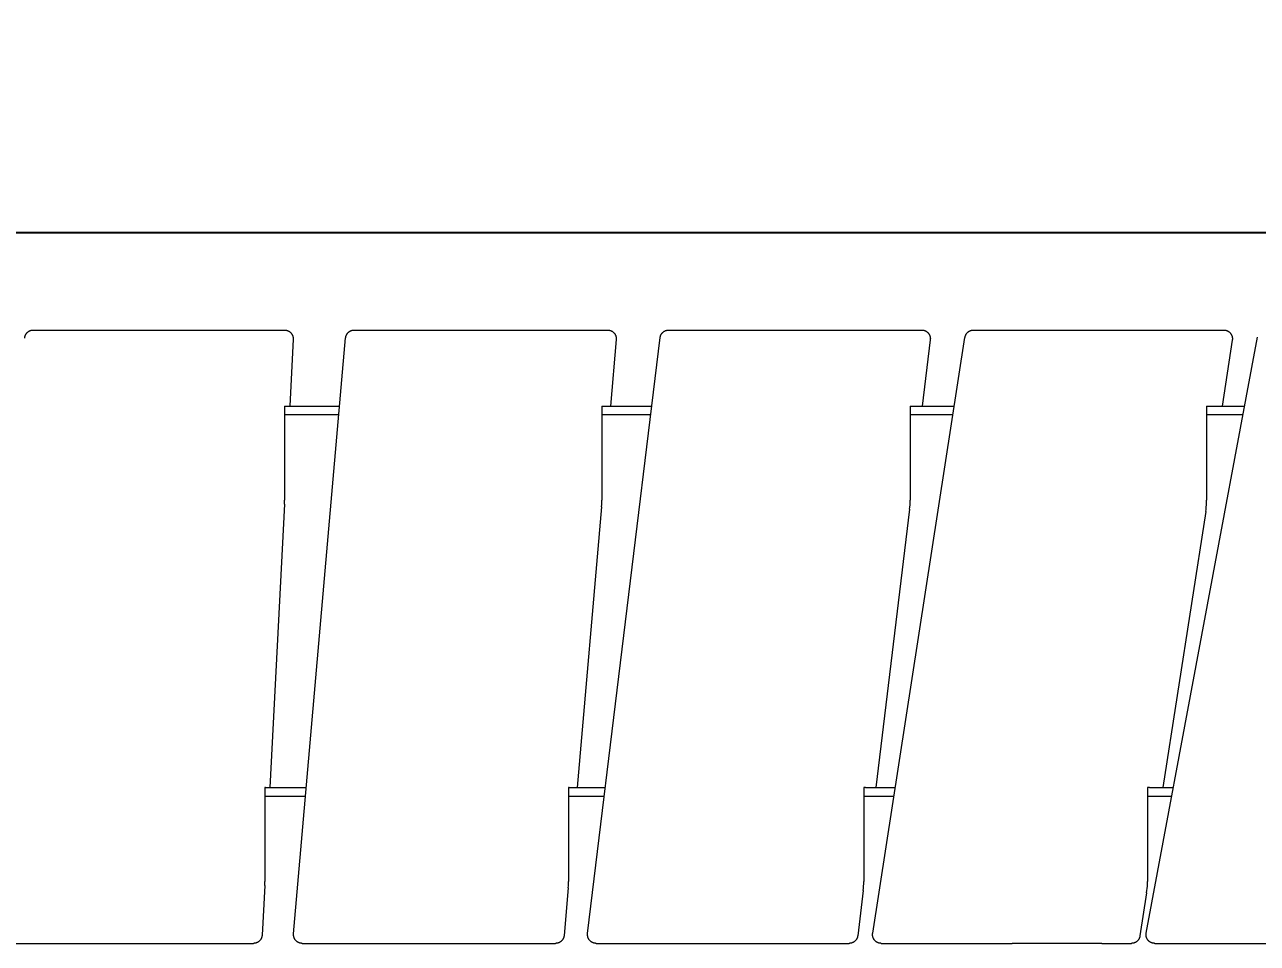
# Model space of a CAD drawing. Header units: inches. Extents: x -11 to 189, y -7 to 133.
# Drawn here: x 46.54 to 68.84, y 116.43 to 133.05 of the extents above; entities that cross this region are included whole.
import ezdxf

# ---------------------------------------------------------------- set-up
doc = ezdxf.new("R2010")
doc.units = ezdxf.units.IN
doc.layers.add('ZANO_R', color=7, linetype='Continuous', lineweight=0)
doc.layers.add('ZANO_W', color=1, linetype='Continuous', lineweight=0)
doc.styles.get("Standard").update_dxf_attribs({"font": 'arial.ttf'})
doc.dimstyles.new('amerykanie', dxfattribs={"dimtxt": 50, "dimasz": 50, "dimexe": 0.5, "dimexo": 0.5, "dimgap": 1, "dimtad": 1, "dimdec": 0, "dimzin": 0, "dimlunit": 5, "dimtxsty": 'Standard', "dimcen": 0.09, "dimclrd": 1, "dimclre": 1, "dimclrt": 1, "dimazin": 0, "dimtfac": 1, "dimtdec": 0, "dimtmove": 0, "dimatfit": 3, "dimfxl": 1, "dimtzin": 0, "dimarcsym": 1})

# ---------------------------------------------------------------- blocks, each defined once
blk = doc.blocks.new('*D387')
at = {"layer": 'ZANO_W', "color": 1, "lineweight": -2}
for p, q in [((-3.114, 127.898), (-3.114, 129.787)), ((83.802, 127.903), (83.802, 129.787)), ((-2.114, 129.287), (82.802, 129.287))]:
    blk.add_line(p, q, dxfattribs=at)
at = {"layer": 'ZANO_W', "color": 1}
for points in [[(-2.114, 129.454), (-2.114, 129.121), (-3.114, 129.287)], [(82.802, 129.121), (82.802, 129.454), (83.802, 129.287)]]:
    blk.add_solid(points, dxfattribs=at)
at = {"layer": 'ZANO_W', "color": 1, "insert": (40.344, 130.628), "char_height": 1.625, "attachment_point": 5}
blk.add_mtext('86 15/16', dxfattribs=at)

msp = doc.modelspace()

# ---------------------------------------------------------------- linework, layer by layer
at = {"layer": 'ZANO_R'}
for p, q in [((46.53886, 127.37578), (46.53923, 127.3812)), ((46.53923, 127.3812), (46.5398, 127.3866)), ((46.5398, 127.3866), (46.54055, 127.39199)), ((46.54055, 127.39199), (46.54148, 127.39734)), ((46.54148, 127.39734), (46.5426, 127.40266)), ((46.5426, 127.40266), (46.5439, 127.40794)), ((46.5439, 127.40794), (46.54539, 127.41317)), ((46.54539, 127.41317), (46.54705, 127.41834)), ((46.54705, 127.41834), (46.54889, 127.42346)), ((46.54889, 127.42346), (46.55091, 127.4285)), ((46.55091, 127.4285), (46.5531, 127.43348)), ((46.5531, 127.43348), (46.55545, 127.43838)), ((46.55545, 127.43838), (46.55798, 127.44319)), ((46.55798, 127.44319), (46.56067, 127.44791)), ((46.56067, 127.44791), (46.56353, 127.45254)), ((46.56353, 127.45254), (46.56654, 127.45706)), ((46.56654, 127.45706), (46.5697, 127.46148)), ((46.5697, 127.46148), (46.57302, 127.46579)), ((46.57302, 127.46579), (46.57648, 127.46998)), ((46.57648, 127.46998), (46.58009, 127.47405)), ((46.58009, 127.47405), (46.58383, 127.47799)), ((46.58383, 127.47799), (46.58771, 127.4818)), ((46.58771, 127.4818), (46.59171, 127.48547)), ((46.59171, 127.48547), (46.59584, 127.489)), ((46.59584, 127.489), (46.60009, 127.49239)), ((46.60009, 127.49239), (46.60446, 127.49563)), ((46.60446, 127.49563), (46.60893, 127.49872)), ((46.60893, 127.49872), (46.61351, 127.50165)), ((46.61351, 127.50165), (46.61818, 127.50442)), ((46.61818, 127.50442), (46.62295, 127.50703)), ((46.62295, 127.50703), (46.62781, 127.50947)), ((46.62781, 127.50947), (46.63275, 127.51174)), ((46.63275, 127.51174), (46.63776, 127.51384)), ((46.63776, 127.51384), (46.64284, 127.51577)), ((46.64284, 127.51577), (46.64799, 127.51752)), ((46.64799, 127.51752), (46.65319, 127.51909)), ((46.65319, 127.51909), (46.65844, 127.52049)), ((46.65844, 127.52049), (46.66374, 127.52169)), ((46.66374, 127.52169), (46.66908, 127.52272)), ((46.66908, 127.52272), (46.67445, 127.52356)), ((46.67445, 127.52356), (46.67985, 127.52422)), ((46.67985, 127.52422), (46.68526, 127.52468)), ((46.68526, 127.52468), (46.69069, 127.52497)), ((46.69069, 127.52497), (46.69612, 127.52506)), ((46.69612, 127.52506), (51.06013, 127.52506)), ((51.06013, 127.52506), (51.24012, 127.52506)), ((51.24012, 127.52506), (51.24555, 127.52497)), ((51.24555, 127.52497), (51.25098, 127.52468)), ((51.25098, 127.52468), (51.2564, 127.52422)), ((51.2564, 127.52422), (51.2618, 127.52356)), ((51.2618, 127.52356), (51.26717, 127.52272)), ((51.26717, 127.52272), (51.27251, 127.52169)), ((51.27251, 127.52169), (51.27781, 127.52048)), ((51.27781, 127.52048), (51.28307, 127.51909)), ((51.28307, 127.51909), (51.28827, 127.51752)), ((51.28827, 127.51752), (51.29342, 127.51576)), ((51.29342, 127.51576), (51.2985, 127.51384)), ((51.2985, 127.51384), (51.30352, 127.51173)), ((51.30352, 127.51173), (51.30846, 127.50946)), ((51.30846, 127.50946), (51.31331, 127.50702)), ((51.31331, 127.50702), (51.31808, 127.50441)), ((51.31808, 127.50441), (51.32276, 127.50163)), ((51.32276, 127.50163), (51.32734, 127.4987)), ((51.32734, 127.4987), (51.33181, 127.49561)), ((51.33181, 127.49561), (51.33618, 127.49237)), ((51.33618, 127.49237), (51.34043, 127.48898)), ((51.34043, 127.48898), (51.34456, 127.48544)), ((51.34456, 127.48544), (51.34857, 127.48177)), ((51.34857, 127.48177), (51.35244, 127.47795)), ((51.35244, 127.47795), (51.35619, 127.47401)), ((51.35619, 127.47401), (51.35979, 127.46994)), ((51.35979, 127.46994), (51.36325, 127.46575)), ((51.36325, 127.46575), (51.36657, 127.46144)), ((51.36657, 127.46144), (51.36974, 127.45702)), ((51.36974, 127.45702), (51.37275, 127.45249)), ((51.37275, 127.45249), (51.3756, 127.44786)), ((51.3756, 127.44786), (51.37829, 127.44313)), ((51.37829, 127.44313), (51.38081, 127.43832)), ((51.38081, 127.43832), (51.38317, 127.43342)), ((51.38317, 127.43342), (51.38536, 127.42844)), ((51.38536, 127.42844), (51.38737, 127.42339)), ((51.38737, 127.42339), (51.38921, 127.41827)), ((51.38921, 127.41827), (51.39087, 127.4131)), ((51.39087, 127.4131), (51.39236, 127.40787)), ((51.39236, 127.40787), (51.39366, 127.40259)), ((51.39366, 127.40259), (51.39477, 127.39726)), ((51.39477, 127.39726), (51.39571, 127.39191)), ((51.39571, 127.39191), (51.39645, 127.38652)), ((51.39645, 127.38652), (51.39701, 127.38111)), ((51.39701, 127.38111), (51.39739, 127.37569)), ((51.39757, 127.36482), (51.39738, 127.35938)), ((51.39739, 127.37569), (51.39757, 127.37025)), ((51.39757, 127.37025), (51.39757, 127.36482)), ((51.40522, 116.59751), (52.34698, 127.38128)), ((52.34698, 127.38128), (52.34755, 127.38668)), ((52.34755, 127.38668), (52.3483, 127.39207)), ((52.3483, 127.39207), (52.34923, 127.39742)), ((52.34923, 127.39742), (52.35036, 127.40273)), ((52.35036, 127.40273), (52.35166, 127.40801)), ((52.35166, 127.40801), (52.35315, 127.41324)), ((52.35315, 127.41324), (52.35481, 127.41841)), ((52.35481, 127.41841), (52.35665, 127.42352)), ((52.35665, 127.42352), (52.35867, 127.42856)), ((52.35867, 127.42856), (52.36086, 127.43354)), ((52.36086, 127.43354), (52.36322, 127.43843)), ((52.36322, 127.43843), (52.36575, 127.44324)), ((52.36575, 127.44324), (52.36844, 127.44796)), ((52.36844, 127.44796), (52.37129, 127.45258)), ((52.37129, 127.45258), (52.37431, 127.45711)), ((52.37431, 127.45711), (52.37747, 127.46152)), ((52.37747, 127.46152), (52.38079, 127.46583)), ((52.38079, 127.46583), (52.38425, 127.47001)), ((52.38425, 127.47001), (52.38785, 127.47408)), ((52.38785, 127.47408), (52.3916, 127.47802)), ((52.3916, 127.47802), (52.39547, 127.48183)), ((52.39547, 127.48183), (52.39948, 127.4855)), ((52.39948, 127.4855), (52.40361, 127.48903)), ((52.40361, 127.48903), (52.40786, 127.49241)), ((52.40786, 127.49241), (52.41222, 127.49565)), ((52.41222, 127.49565), (52.4167, 127.49874)), ((52.4167, 127.49874), (52.42127, 127.50166)), ((52.42127, 127.50166), (52.42595, 127.50443)), ((52.42595, 127.50443), (52.43071, 127.50704)), ((52.43071, 127.50704), (52.43557, 127.50948)), ((52.43557, 127.50948), (52.4405, 127.51175)), ((52.4405, 127.51175), (52.44552, 127.51385)), ((52.44552, 127.51385), (52.4506, 127.51578)), ((52.4506, 127.51578), (52.45574, 127.51753)), ((52.45574, 127.51753), (52.46094, 127.5191)), ((52.46094, 127.5191), (52.4662, 127.52049)), ((52.4662, 127.52049), (52.47149, 127.5217)), ((52.47149, 127.5217), (52.47683, 127.52272)), ((52.47683, 127.52272), (52.4822, 127.52356)), ((52.4822, 127.52356), (52.48759, 127.52422)), ((52.48759, 127.52422), (52.493, 127.52469)), ((52.493, 127.52469), (52.49843, 127.52497)), ((52.49843, 127.52497), (52.50386, 127.52506)), ((52.50386, 127.52506), (56.7845, 127.52506)), ((56.7248, 116.60283), (58.03712, 127.3866)), ((56.7845, 127.52506), (57.08608, 127.52506)), ((57.08608, 127.52506), (57.09152, 127.52497)), ((57.09152, 127.52497), (57.09695, 127.52468)), ((57.09695, 127.52468), (57.10237, 127.52422)), ((57.10237, 127.52422), (57.10777, 127.52356)), ((57.10777, 127.52356), (57.11314, 127.52272)), ((57.11314, 127.52272), (57.11849, 127.52169)), ((57.11849, 127.52169), (57.12379, 127.52048)), ((57.12379, 127.52048), (57.12905, 127.51909)), ((57.12905, 127.51909), (57.13425, 127.51751)), ((57.13425, 127.51751), (57.1394, 127.51576)), ((57.1394, 127.51576), (57.14449, 127.51383)), ((57.14449, 127.51383), (57.1495, 127.51173)), ((57.1495, 127.51173), (57.15444, 127.50945)), ((57.15444, 127.50945), (57.1593, 127.507)), ((57.1593, 127.507), (57.16407, 127.50439)), ((57.16407, 127.50439), (57.16875, 127.50162)), ((57.16875, 127.50162), (57.17333, 127.49868)), ((57.17333, 127.49868), (57.1778, 127.49559)), ((57.1778, 127.49559), (57.18217, 127.49235)), ((57.18217, 127.49235), (57.18642, 127.48896)), ((57.18642, 127.48896), (57.19055, 127.48542)), ((57.19055, 127.48542), (57.19456, 127.48174)), ((57.19456, 127.48174), (57.19844, 127.47793)), ((57.19844, 127.47793), (57.20218, 127.47398)), ((57.20218, 127.47398), (57.20579, 127.46991)), ((57.20579, 127.46991), (57.20925, 127.46571)), ((57.20925, 127.46571), (57.21256, 127.4614)), ((57.21256, 127.4614), (57.21573, 127.45698)), ((57.21573, 127.45698), (57.21874, 127.45245)), ((57.21874, 127.45245), (57.22159, 127.44782)), ((57.22159, 127.44782), (57.22428, 127.44309)), ((57.22428, 127.44309), (57.2268, 127.43827)), ((57.2268, 127.43827), (57.22916, 127.43337)), ((57.22916, 127.43337), (57.23135, 127.42839)), ((57.23135, 127.42839), (57.23336, 127.42334)), ((57.23336, 127.42334), (57.2352, 127.41822)), ((57.2352, 127.41822), (57.23686, 127.41304)), ((57.23686, 127.41304), (57.23834, 127.4078)), ((57.23834, 127.4078), (57.23964, 127.40252)), ((57.23964, 127.40252), (57.24075, 127.3972)), ((57.24075, 127.3972), (57.24168, 127.39184)), ((57.24168, 127.39184), (57.24243, 127.38645)), ((57.24243, 127.38645), (57.24299, 127.38104)), ((57.24299, 127.38104), (57.24336, 127.37562)), ((57.24354, 127.36474), (57.24335, 127.3593)), ((57.24336, 127.37562), (57.24354, 127.37018)), ((57.24354, 127.37018), (57.24354, 127.36474)), ((58.03712, 127.3866), (58.03787, 127.39199)), ((58.03787, 127.39199), (58.0388, 127.39734)), ((58.0388, 127.39734), (58.03992, 127.40266)), ((58.03992, 127.40266), (58.04122, 127.40794)), ((58.04122, 127.40794), (58.04271, 127.41317)), ((58.04271, 127.41317), (58.04437, 127.41834)), ((58.04437, 127.41834), (58.04621, 127.42346)), ((58.04621, 127.42346), (58.04822, 127.4285)), ((58.04822, 127.4285), (58.05041, 127.43348)), ((58.05041, 127.43348), (58.05277, 127.43838)), ((58.05277, 127.43838), (58.0553, 127.44319)), ((58.0553, 127.44319), (58.05799, 127.44791)), ((58.05799, 127.44791), (58.06084, 127.45254)), ((58.06084, 127.45254), (58.06386, 127.45706)), ((58.06386, 127.45706), (58.06702, 127.46148)), ((58.06702, 127.46148), (58.07034, 127.46579)), ((58.07034, 127.46579), (58.0738, 127.46998)), ((58.0738, 127.46998), (58.0774, 127.47405)), ((58.0774, 127.47405), (58.08115, 127.47799)), ((58.08115, 127.47799), (58.08502, 127.4818)), ((58.08502, 127.4818), (58.08903, 127.48547)), ((58.08903, 127.48547), (58.09316, 127.489)), ((58.09316, 127.489), (58.09741, 127.49239)), ((58.09741, 127.49239), (58.10177, 127.49563)), ((58.10177, 127.49563), (58.10625, 127.49872)), ((58.10625, 127.49872), (58.11083, 127.50165)), ((58.11083, 127.50165), (58.1155, 127.50442)), ((58.1155, 127.50442), (58.12027, 127.50703)), ((58.12027, 127.50703), (58.12513, 127.50947)), ((58.12513, 127.50947), (58.13006, 127.51174)), ((58.13006, 127.51174), (58.13508, 127.51384)), ((58.13508, 127.51384), (58.14016, 127.51577)), ((58.14016, 127.51577), (58.1453, 127.51752)), ((58.1453, 127.51752), (58.15051, 127.51909)), ((58.15051, 127.51909), (58.15576, 127.52049)), ((58.15576, 127.52049), (58.16106, 127.52169)), ((58.16106, 127.52169), (58.1664, 127.52272)), ((58.1664, 127.52272), (58.17177, 127.52356)), ((58.17177, 127.52356), (58.17717, 127.52422)), ((58.17717, 127.52422), (58.18258, 127.52468)), ((58.18258, 127.52468), (58.18801, 127.52497)), ((58.18801, 127.52497), (58.19344, 127.52506)), ((58.19344, 127.52506), (62.34912, 127.52506)), ((61.88384, 116.60791), (63.55396, 127.39168)), ((62.34912, 127.52506), (62.76937, 127.52506)), ((62.76937, 127.52506), (62.7748, 127.52497)), ((62.7748, 127.52497), (62.78023, 127.52468)), ((62.78023, 127.52468), (62.78565, 127.52422)), ((62.78565, 127.52422), (62.79105, 127.52356)), ((62.79105, 127.52356), (62.79642, 127.52272)), ((62.79642, 127.52272), (62.80176, 127.52169)), ((62.80176, 127.52169), (62.80706, 127.52048)), ((62.80706, 127.52048), (62.81232, 127.51909)), ((62.81232, 127.51909), (62.81752, 127.51752)), ((62.81752, 127.51752), (62.82267, 127.51577)), ((62.82267, 127.51577), (62.82775, 127.51384)), ((62.82775, 127.51384), (62.83277, 127.51173)), ((62.83277, 127.51173), (62.83771, 127.50946)), ((62.83771, 127.50946), (62.84256, 127.50702)), ((62.84256, 127.50702), (62.84733, 127.50441)), ((62.84733, 127.50441), (62.85201, 127.50163)), ((62.85201, 127.50163), (62.85659, 127.4987)), ((62.85659, 127.4987), (62.86106, 127.49561)), ((62.86106, 127.49561), (62.86543, 127.49237)), ((62.86543, 127.49237), (62.86968, 127.48898)), ((62.86968, 127.48898), (62.87381, 127.48544)), ((62.87381, 127.48544), (62.87782, 127.48177)), ((62.87782, 127.48177), (62.88169, 127.47796)), ((62.88169, 127.47796), (62.88544, 127.47401)), ((62.88544, 127.47401), (62.88904, 127.46994)), ((62.88904, 127.46994), (62.89251, 127.46575)), ((62.89251, 127.46575), (62.89582, 127.46144)), ((62.89582, 127.46144), (62.89899, 127.45702)), ((62.89899, 127.45702), (62.902, 127.45249)), ((62.902, 127.45249), (62.90485, 127.44786)), ((62.90485, 127.44786), (62.90754, 127.44314)), ((62.90754, 127.44314), (62.91007, 127.43832)), ((62.91007, 127.43832), (62.91242, 127.43342)), ((62.91242, 127.43342), (62.91461, 127.42845)), ((62.91461, 127.42845), (62.91663, 127.42339)), ((62.91663, 127.42339), (62.91846, 127.41828)), ((62.91846, 127.41828), (62.92013, 127.4131)), ((62.92013, 127.4131), (62.92161, 127.40787)), ((62.92161, 127.40787), (62.92291, 127.40259)), ((62.92291, 127.40259), (62.92402, 127.39727)), ((62.92402, 127.39727), (62.92496, 127.39191)), ((62.92496, 127.39191), (62.9257, 127.38653)), ((62.9257, 127.38653), (62.92627, 127.38112)), ((62.92627, 127.38112), (62.92664, 127.37569)), ((62.92664, 127.37569), (62.92683, 127.37026)), ((62.92682, 127.36482), (62.92664, 127.35939)), ((62.92683, 127.37026), (62.92682, 127.36482)), ((63.55396, 127.39168), (63.55488, 127.39705)), ((63.55488, 127.39705), (63.556, 127.40237)), ((63.556, 127.40237), (63.55729, 127.40766)), ((63.55729, 127.40766), (63.55877, 127.4129)), ((63.55877, 127.4129), (63.56042, 127.41808)), ((63.56042, 127.41808), (63.56226, 127.42321)), ((63.56226, 127.42321), (63.56427, 127.42827)), ((63.56427, 127.42827), (63.56645, 127.43325)), ((63.56645, 127.43325), (63.56881, 127.43816)), ((63.56881, 127.43816), (63.57133, 127.44298)), ((63.57133, 127.44298), (63.57402, 127.44772)), ((63.57402, 127.44772), (63.57687, 127.45235)), ((63.57687, 127.45235), (63.57988, 127.45689)), ((63.57988, 127.45689), (63.58304, 127.46132)), ((63.58304, 127.46132), (63.58635, 127.46563)), ((63.58635, 127.46563), (63.58982, 127.46983)), ((63.58982, 127.46983), (63.59342, 127.47391)), ((63.59342, 127.47391), (63.59717, 127.47786)), ((63.59717, 127.47786), (63.60104, 127.48168)), ((63.60104, 127.48168), (63.60505, 127.48536)), ((63.60505, 127.48536), (63.60918, 127.48891)), ((63.60918, 127.48891), (63.61344, 127.4923)), ((63.61344, 127.4923), (63.61781, 127.49555)), ((63.61781, 127.49555), (63.62228, 127.49865)), ((63.62228, 127.49865), (63.62686, 127.50159)), ((63.62686, 127.50159), (63.63154, 127.50436)), ((63.63154, 127.50436), (63.63632, 127.50698)), ((63.63632, 127.50698), (63.64118, 127.50943)), ((63.64118, 127.50943), (63.64612, 127.51171)), ((63.64612, 127.51171), (63.65114, 127.51381)), ((63.65114, 127.51381), (63.65623, 127.51575)), ((63.65623, 127.51575), (63.66138, 127.5175)), ((63.66138, 127.5175), (63.66659, 127.51908)), ((63.66659, 127.51908), (63.67185, 127.52047)), ((63.67185, 127.52047), (63.67716, 127.52169)), ((63.67716, 127.52169), (63.6825, 127.52271)), ((63.6825, 127.52271), (63.68788, 127.52356)), ((63.68788, 127.52356), (63.69328, 127.52421)), ((63.69328, 127.52421), (63.69871, 127.52468)), ((63.69871, 127.52468), (63.70414, 127.52497)), ((63.70414, 127.52497), (63.70958, 127.52506)), ((63.70958, 127.52506), (67.69993, 127.52506)), ((66.83218, 116.61269), (68.84388, 127.39646)), ((67.69993, 127.52506), (68.23475, 127.52506)), ((68.23475, 127.52506), (68.24018, 127.52497)), ((68.24018, 127.52497), (68.24561, 127.52469)), ((68.24561, 127.52469), (68.25102, 127.52422)), ((68.25102, 127.52422), (68.25641, 127.52356)), ((68.25641, 127.52356), (68.26178, 127.52272)), ((68.26178, 127.52272), (68.26711, 127.5217)), ((68.26711, 127.5217), (68.27241, 127.52049)), ((68.27241, 127.52049), (68.27766, 127.5191)), ((68.27766, 127.5191), (68.28285, 127.51753)), ((68.28285, 127.51753), (68.288, 127.51579)), ((68.288, 127.51579), (68.29308, 127.51386)), ((68.29308, 127.51386), (68.29809, 127.51176)), ((68.29809, 127.51176), (68.30302, 127.50949)), ((68.30302, 127.50949), (68.30787, 127.50706)), ((68.30787, 127.50706), (68.31264, 127.50445)), ((68.31264, 127.50445), (68.31731, 127.50169)), ((68.31731, 127.50169), (68.32189, 127.49876)), ((68.32189, 127.49876), (68.32636, 127.49568)), ((68.32636, 127.49568), (68.33072, 127.49244)), ((68.33072, 127.49244), (68.33497, 127.48906)), ((68.33497, 127.48906), (68.3391, 127.48553)), ((68.3391, 127.48553), (68.3431, 127.48186)), ((68.3431, 127.48186), (68.34698, 127.47806)), ((68.34698, 127.47806), (68.35072, 127.47412)), ((68.35072, 127.47412), (68.35433, 127.47006)), ((68.35433, 127.47006), (68.35779, 127.46588)), ((68.35779, 127.46588), (68.36111, 127.46157)), ((68.36111, 127.46157), (68.36427, 127.45716)), ((68.36427, 127.45716), (68.36728, 127.45264)), ((68.36728, 127.45264), (68.37014, 127.44802)), ((68.37014, 127.44802), (68.37283, 127.44331)), ((68.37283, 127.44331), (68.37536, 127.4385)), ((68.37536, 127.4385), (68.37772, 127.43361)), ((68.37772, 127.43361), (68.37991, 127.42864)), ((68.37991, 127.42864), (68.38193, 127.4236)), ((68.38193, 127.4236), (68.38378, 127.41849)), ((68.38378, 127.41849), (68.38544, 127.41332)), ((68.38544, 127.41332), (68.38693, 127.4081)), ((68.38693, 127.4081), (68.38824, 127.40283)), ((68.38824, 127.40283), (68.38936, 127.39751)), ((68.38936, 127.39751), (68.3903, 127.39216)), ((68.3903, 127.39216), (68.39106, 127.38679)), ((68.39106, 127.38679), (68.39163, 127.38138)), ((68.39163, 127.38138), (68.39201, 127.37597)), ((68.39201, 127.37597), (68.39221, 127.37054)), ((68.39221, 127.36511), (68.39204, 127.35968)), ((68.39221, 127.37054), (68.39221, 127.36511)), ((51.39738, 127.35938), (51.3342, 126.14711)), ((57.24297, 127.35388), (57.13758, 126.14711)), ((57.24335, 127.3593), (57.24297, 127.35388)), ((62.9257, 127.34856), (62.77949, 126.14711)), ((62.92626, 127.35396), (62.9257, 127.34856)), ((62.92664, 127.35939), (62.92626, 127.35396)), ((68.39038, 127.34348), (68.20509, 126.14711)), ((68.39112, 127.34886), (68.39038, 127.34348)), ((68.39167, 127.35426), (68.39112, 127.34886)), ((68.39204, 127.35968), (68.39167, 127.35426)), ((51.2436, 126.14711), (52.2392, 126.14711)), ((51.2436, 126.14711), (51.2436, 124.44418)), ((56.98366, 126.14711), (56.98366, 124.44418)), ((56.98366, 126.14711), (57.88628, 126.14711)), ((62.56203, 126.14711), (62.56203, 124.44418)), ((62.56203, 126.14711), (63.36121, 126.14711)), ((67.92451, 126.14711), (67.92451, 124.44418)), ((67.92451, 126.14711), (68.61081, 126.14711)), ((52.22544, 125.98963), (51.2436, 125.98963)), ((57.86711, 125.98963), (56.98366, 125.98963)), ((63.33682, 125.98963), (62.56203, 125.98963)), ((68.58144, 125.98963), (67.92451, 125.98963)), ((51.24179, 124.37411), (50.97463, 119.24825)), ((51.24179, 124.37411), (51.24315, 124.40913)), ((51.24315, 124.40913), (51.2436, 124.44418)), ((56.97863, 124.32706), (56.53509, 119.24825)), ((56.97863, 124.32706), (56.98143, 124.36605)), ((56.98143, 124.36605), (56.98311, 124.4051)), ((56.98311, 124.4051), (56.98366, 124.44418)), ((62.55246, 124.28155), (61.93994, 119.24825)), ((62.55246, 124.28155), (62.55668, 124.32208)), ((62.55668, 124.32208), (62.55968, 124.36272)), ((62.55968, 124.36272), (62.56147, 124.40343)), ((62.56147, 124.40343), (62.56203, 124.44418)), ((67.90944, 124.23814), (67.91495, 124.27913)), ((67.91495, 124.27913), (67.91921, 124.32026)), ((67.91921, 124.32026), (67.92223, 124.36151)), ((67.92223, 124.36151), (67.92399, 124.40283)), ((67.92399, 124.40283), (67.92451, 124.44418)), ((67.90944, 124.23814), (67.13664, 119.24825)), ((50.88403, 119.24825), (50.88403, 117.54533)), ((50.89455, 119.24825), (50.88403, 119.24825)), ((50.89455, 119.24825), (51.63671, 119.24825)), ((56.38117, 119.24825), (56.38117, 117.54533)), ((56.39312, 119.24825), (56.38117, 119.24825)), ((56.39312, 119.24825), (57.04673, 119.24825)), ((61.72248, 119.24825), (61.72248, 117.54533)), ((61.75379, 119.24825), (61.72248, 119.24825)), ((61.75379, 119.24825), (62.29276, 119.24825)), ((66.85606, 119.24825), (66.85606, 117.54533)), ((66.89358, 119.24825), (66.85606, 119.24825)), ((66.89358, 119.24825), (67.32384, 119.24825)), ((50.88403, 119.09077), (51.62296, 119.09077)), ((56.38117, 119.09077), (57.02757, 119.09077)), ((61.72248, 119.09077), (62.26837, 119.09077)), ((66.85606, 119.09077), (67.29446, 119.09077)), ((50.88222, 117.47525), (50.83533, 116.57561)), ((50.88222, 117.47525), (50.88358, 117.51028)), ((50.88358, 117.51028), (50.88403, 117.54533)), ((56.37614, 117.4282), (56.30121, 116.57011)), ((56.37614, 117.4282), (56.37895, 117.46719)), ((56.37895, 117.46719), (56.38063, 117.50624)), ((56.38063, 117.50624), (56.38117, 117.54533)), ((61.71292, 117.3827), (61.61338, 116.56479)), ((61.71292, 117.3827), (61.71714, 117.42323)), ((61.71714, 117.42323), (61.72014, 117.46387)), ((61.72014, 117.46387), (61.72192, 117.50458)), ((61.72192, 117.50458), (61.72248, 117.54533)), ((66.841, 117.33929), (66.72026, 116.55971)), ((66.841, 117.33929), (66.8465, 117.38027)), ((66.8465, 117.38027), (66.85076, 117.42141)), ((66.85076, 117.42141), (66.85378, 117.46266)), ((66.85378, 117.46266), (66.85554, 117.50397)), ((66.85554, 117.50397), (66.85606, 117.54533)), ((50.721, 116.4323), (50.71574, 116.4309)), ((50.7262, 116.43387), (50.721, 116.4323)), ((50.73135, 116.43562), (50.7262, 116.43387)), ((50.73643, 116.43754), (50.73135, 116.43562)), ((50.74144, 116.43965), (50.73643, 116.43754)), ((50.74638, 116.44192), (50.74144, 116.43965)), ((50.75123, 116.44436), (50.74638, 116.44192)), ((50.756, 116.44697), (50.75123, 116.44436)), ((50.76068, 116.44974), (50.756, 116.44697)), ((50.76526, 116.45267), (50.76068, 116.44974)), ((50.76973, 116.45576), (50.76526, 116.45267)), ((50.77409, 116.459), (50.76973, 116.45576)), ((50.77834, 116.46239), (50.77409, 116.459)), ((50.78247, 116.46592), (50.77834, 116.46239)), ((50.78648, 116.46959), (50.78247, 116.46592)), ((50.79036, 116.4734), (50.78648, 116.46959)), ((50.7941, 116.47734), (50.79036, 116.4734)), ((50.79771, 116.48141), (50.7941, 116.47734)), ((50.80117, 116.4856), (50.79771, 116.48141)), ((50.80448, 116.48991), (50.80117, 116.4856)), ((50.80765, 116.49433), (50.80448, 116.48991)), ((50.81066, 116.49885), (50.80765, 116.49433)), ((50.81351, 116.50348), (50.81066, 116.49885)), ((50.8162, 116.5082), (50.81351, 116.50348)), ((50.81873, 116.51301), (50.8162, 116.5082)), ((50.82109, 116.51791), (50.81873, 116.51301)), ((50.82328, 116.52288), (50.82109, 116.51791)), ((50.8253, 116.52793), (50.82328, 116.52288)), ((50.82714, 116.53305), (50.8253, 116.52793)), ((50.8288, 116.53822), (50.82714, 116.53305)), ((50.83028, 116.54345), (50.8288, 116.53822)), ((50.83159, 116.54873), (50.83028, 116.54345)), ((50.8327, 116.55405), (50.83159, 116.54873)), ((50.83364, 116.5594), (50.8327, 116.55405)), ((50.83439, 116.56478), (50.83364, 116.5594)), ((50.83495, 116.57019), (50.83439, 116.56478)), ((50.83533, 116.57561), (50.83495, 116.57019)), ((51.40464, 116.58121), (51.40465, 116.58665)), ((51.40483, 116.57577), (51.40464, 116.58121)), ((51.40465, 116.58665), (51.40484, 116.59208)), ((51.4052, 116.57035), (51.40483, 116.57577)), ((51.40484, 116.59208), (51.40522, 116.59751)), ((51.40576, 116.56494), (51.4052, 116.57035)), ((51.4065, 116.55955), (51.40576, 116.56494)), ((51.40743, 116.55419), (51.4065, 116.55955)), ((51.40855, 116.54887), (51.40743, 116.55419)), ((51.40985, 116.54359), (51.40855, 116.54887)), ((51.41133, 116.53835), (51.40985, 116.54359)), ((51.41299, 116.53317), (51.41133, 116.53835)), ((51.41482, 116.52805), (51.41299, 116.53317)), ((51.41684, 116.523), (51.41482, 116.52805)), ((51.41902, 116.51802), (51.41684, 116.523)), ((51.42138, 116.51312), (51.41902, 116.51802)), ((51.42391, 116.5083), (51.42138, 116.51312)), ((51.4266, 116.50357), (51.42391, 116.5083)), ((51.42945, 116.49894), (51.4266, 116.50357)), ((51.43246, 116.49441), (51.42945, 116.49894)), ((51.43562, 116.48999), (51.43246, 116.49441)), ((51.43894, 116.48568), (51.43562, 116.48999)), ((51.4424, 116.48148), (51.43894, 116.48568)), ((51.44601, 116.47741), (51.4424, 116.48148)), ((51.44975, 116.47346), (51.44601, 116.47741)), ((51.45363, 116.46965), (51.44975, 116.47346)), ((51.45763, 116.46597), (51.45363, 116.46965)), ((51.46176, 116.46243), (51.45763, 116.46597)), ((51.46602, 116.45904), (51.46176, 116.46243)), ((51.47038, 116.4558), (51.46602, 116.45904)), ((51.47486, 116.45271), (51.47038, 116.4558)), ((51.47944, 116.44977), (51.47486, 116.45271)), ((51.48411, 116.447), (51.47944, 116.44977)), ((51.48889, 116.44438), (51.48411, 116.447)), ((51.49374, 116.44194), (51.48889, 116.44438)), ((51.49868, 116.43966), (51.49374, 116.44194)), ((51.5037, 116.43756), (51.49868, 116.43966)), ((51.50879, 116.43563), (51.5037, 116.43756)), ((51.51393, 116.43388), (51.50879, 116.43563)), ((51.51914, 116.4323), (51.51393, 116.43388)), ((51.5244, 116.43091), (51.51914, 116.4323)), ((56.18724, 116.43229), (56.18199, 116.4309)), ((56.19244, 116.43386), (56.18724, 116.43229)), ((56.19759, 116.43561), (56.19244, 116.43386)), ((56.20267, 116.43754), (56.19759, 116.43561)), ((56.20768, 116.43964), (56.20267, 116.43754)), ((56.21262, 116.44191), (56.20768, 116.43964)), ((56.21747, 116.44435), (56.21262, 116.44191)), ((56.22224, 116.44696), (56.21747, 116.44435)), ((56.22691, 116.44972), (56.22224, 116.44696)), ((56.23149, 116.45265), (56.22691, 116.44972)), ((56.23596, 116.45574), (56.23149, 116.45265)), ((56.24033, 116.45898), (56.23596, 116.45574)), ((56.24458, 116.46236), (56.24033, 116.45898)), ((56.24871, 116.46589), (56.24458, 116.46236)), ((56.25271, 116.46956), (56.24871, 116.46589)), ((56.25659, 116.47337), (56.25271, 116.46956)), ((56.26033, 116.47731), (56.25659, 116.47337)), ((56.26394, 116.48138), (56.26033, 116.47731)), ((56.2674, 116.48556), (56.26394, 116.48138)), ((56.27071, 116.48987), (56.2674, 116.48556)), ((56.27388, 116.49428), (56.27071, 116.48987)), ((56.27689, 116.49881), (56.27388, 116.49428)), ((56.27974, 116.50343), (56.27689, 116.49881)), ((56.28244, 116.50815), (56.27974, 116.50343)), ((56.28497, 116.51296), (56.28244, 116.50815)), ((56.28733, 116.51785), (56.28497, 116.51296)), ((56.28952, 116.52283), (56.28733, 116.51785)), ((56.29153, 116.52787), (56.28952, 116.52283)), ((56.29338, 116.53298), (56.29153, 116.52787)), ((56.29504, 116.53815), (56.29338, 116.53298)), ((56.29653, 116.54338), (56.29504, 116.53815)), ((56.29783, 116.54866), (56.29653, 116.54338)), ((56.29895, 116.55397), (56.29783, 116.54866)), ((56.29989, 116.55932), (56.29895, 116.55397)), ((56.30064, 116.5647), (56.29989, 116.55932)), ((56.30121, 116.57011), (56.30064, 116.5647)), ((56.72367, 116.58657), (56.72386, 116.592)), ((56.72367, 116.58113), (56.72367, 116.58657)), ((56.72386, 116.5757), (56.72367, 116.58113)), ((56.72386, 116.592), (56.72424, 116.59743)), ((56.72423, 116.57027), (56.72386, 116.5757)), ((56.72479, 116.56486), (56.72423, 116.57027)), ((56.72424, 116.59743), (56.7248, 116.60283)), ((56.72554, 116.55948), (56.72479, 116.56486)), ((56.72647, 116.55412), (56.72554, 116.55948)), ((56.72759, 116.5488), (56.72647, 116.55412)), ((56.72889, 116.54352), (56.72759, 116.5488)), ((56.73037, 116.53829), (56.72889, 116.54352)), ((56.73203, 116.53311), (56.73037, 116.53829)), ((56.73387, 116.52799), (56.73203, 116.53311)), ((56.73589, 116.52294), (56.73387, 116.52799)), ((56.73807, 116.51797), (56.73589, 116.52294)), ((56.74043, 116.51307), (56.73807, 116.51797)), ((56.74296, 116.50825), (56.74043, 116.51307)), ((56.74565, 116.50353), (56.74296, 116.50825)), ((56.7485, 116.4989), (56.74565, 116.50353)), ((56.75151, 116.49437), (56.7485, 116.4989)), ((56.75468, 116.48995), (56.75151, 116.49437)), ((56.75799, 116.48564), (56.75468, 116.48995)), ((56.76145, 116.48145), (56.75799, 116.48564)), ((56.76506, 116.47738), (56.76145, 116.48145)), ((56.7688, 116.47343), (56.76506, 116.47738)), ((56.77268, 116.46962), (56.7688, 116.47343)), ((56.77669, 116.46595), (56.77268, 116.46962)), ((56.78082, 116.46241), (56.77669, 116.46595)), ((56.78507, 116.45902), (56.78082, 116.46241)), ((56.78943, 116.45578), (56.78507, 116.45902)), ((56.79391, 116.45269), (56.78943, 116.45578)), ((56.79849, 116.44976), (56.79391, 116.45269)), ((56.80316, 116.44698), (56.79849, 116.44976)), ((56.80793, 116.44437), (56.80316, 116.44698)), ((56.81279, 116.44193), (56.80793, 116.44437)), ((56.81773, 116.43966), (56.81279, 116.44193)), ((56.82274, 116.43755), (56.81773, 116.43966)), ((56.82783, 116.43562), (56.82274, 116.43755)), ((56.83297, 116.43387), (56.82783, 116.43562)), ((56.83818, 116.4323), (56.83297, 116.43387)), ((56.84343, 116.43091), (56.83818, 116.4323)), ((61.49999, 116.4323), (61.49473, 116.4309)), ((61.50519, 116.43387), (61.49999, 116.4323)), ((61.51034, 116.43562), (61.50519, 116.43387)), ((61.51542, 116.43754), (61.51034, 116.43562)), ((61.52043, 116.43965), (61.51542, 116.43754)), ((61.52537, 116.44192), (61.52043, 116.43965)), ((61.53023, 116.44436), (61.52537, 116.44192)), ((61.53499, 116.44697), (61.53023, 116.44436)), ((61.53967, 116.44974), (61.53499, 116.44697)), ((61.54425, 116.45267), (61.53967, 116.44974)), ((61.54872, 116.45576), (61.54425, 116.45267)), ((61.55309, 116.459), (61.54872, 116.45576)), ((61.55734, 116.46239), (61.55309, 116.459)), ((61.56147, 116.46592), (61.55734, 116.46239)), ((61.56547, 116.46959), (61.56147, 116.46592)), ((61.56935, 116.4734), (61.56547, 116.46959)), ((61.57309, 116.47734), (61.56935, 116.4734)), ((61.5767, 116.48141), (61.57309, 116.47734)), ((61.58016, 116.4856), (61.5767, 116.48141)), ((61.58348, 116.48991), (61.58016, 116.4856)), ((61.58664, 116.49433), (61.58348, 116.48991)), ((61.58965, 116.49885), (61.58664, 116.49433)), ((61.59251, 116.50348), (61.58965, 116.49885)), ((61.5952, 116.5082), (61.59251, 116.50348)), ((61.59772, 116.51301), (61.5952, 116.5082)), ((61.60008, 116.51791), (61.59772, 116.51301)), ((61.60227, 116.52289), (61.60008, 116.51791)), ((61.60429, 116.52793), (61.60227, 116.52289)), ((61.60613, 116.53305), (61.60429, 116.52793)), ((61.60779, 116.53822), (61.60613, 116.53305)), ((61.60927, 116.54345), (61.60779, 116.53822)), ((61.61058, 116.54873), (61.60927, 116.54345)), ((61.6117, 116.55405), (61.61058, 116.54873)), ((61.61263, 116.5594), (61.6117, 116.55405)), ((61.61338, 116.56479), (61.61263, 116.5594)), ((61.882, 116.58628), (61.88218, 116.59171)), ((61.88201, 116.58085), (61.882, 116.58628)), ((61.88221, 116.57542), (61.88201, 116.58085)), ((61.88218, 116.59171), (61.88255, 116.59713)), ((61.88259, 116.57001), (61.88221, 116.57542)), ((61.88255, 116.59713), (61.8831, 116.60253)), ((61.88316, 116.5646), (61.88259, 116.57001)), ((61.8831, 116.60253), (61.88384, 116.60791)), ((61.88391, 116.55923), (61.88316, 116.5646)), ((61.88485, 116.55388), (61.88391, 116.55923)), ((61.88598, 116.54856), (61.88485, 116.55388)), ((61.88729, 116.54329), (61.88598, 116.54856)), ((61.88877, 116.53807), (61.88729, 116.54329)), ((61.89044, 116.5329), (61.88877, 116.53807)), ((61.89228, 116.52779), (61.89044, 116.5329)), ((61.8943, 116.52275), (61.89228, 116.52779)), ((61.8965, 116.51778), (61.8943, 116.52275)), ((61.89886, 116.51289), (61.8965, 116.51778)), ((61.90139, 116.50808), (61.89886, 116.51289)), ((61.90408, 116.50337), (61.90139, 116.50808)), ((61.90693, 116.49875), (61.90408, 116.50337)), ((61.90995, 116.49423), (61.90693, 116.49875)), ((61.91311, 116.48981), (61.90995, 116.49423)), ((61.91643, 116.48551), (61.91311, 116.48981)), ((61.91989, 116.48133), (61.91643, 116.48551)), ((61.9235, 116.47727), (61.91989, 116.48133)), ((61.92724, 116.47333), (61.9235, 116.47727)), ((61.93111, 116.46953), (61.92724, 116.47333)), ((61.93512, 116.46586), (61.93111, 116.46953)), ((61.93925, 116.46233), (61.93512, 116.46586)), ((61.9435, 116.45895), (61.93925, 116.46233)), ((61.94786, 116.45571), (61.9435, 116.45895)), ((61.95233, 116.45263), (61.94786, 116.45571)), ((61.95691, 116.4497), (61.95233, 116.45263)), ((61.96158, 116.44694), (61.95691, 116.4497)), ((61.96635, 116.44433), (61.96158, 116.44694)), ((61.9712, 116.44189), (61.96635, 116.44433)), ((61.97613, 116.43963), (61.9712, 116.44189)), ((61.98114, 116.43753), (61.97613, 116.43963)), ((61.98622, 116.4356), (61.98114, 116.43753)), ((61.99136, 116.43386), (61.98622, 116.4356)), ((61.99656, 116.43229), (61.99136, 116.43386)), ((62.00181, 116.4309), (61.99656, 116.43229)), ((66.60763, 116.43231), (66.60237, 116.43092)), ((66.61284, 116.43389), (66.60763, 116.43231)), ((66.61799, 116.43564), (66.61284, 116.43389)), ((66.62308, 116.43758), (66.61799, 116.43564)), ((66.6281, 116.43968), (66.62308, 116.43758)), ((66.63304, 116.44196), (66.6281, 116.43968)), ((66.6379, 116.44441), (66.63304, 116.44196)), ((66.64267, 116.44703), (66.6379, 116.44441)), ((66.64735, 116.4498), (66.64267, 116.44703)), ((66.65194, 116.45274), (66.64735, 116.4498)), ((66.65641, 116.45584), (66.65194, 116.45274)), ((66.66078, 116.45909), (66.65641, 116.45584)), ((66.66503, 116.46248), (66.66078, 116.45909)), ((66.66917, 116.46603), (66.66503, 116.46248)), ((66.67317, 116.46971), (66.66917, 116.46603)), ((66.67705, 116.47353), (66.67317, 116.46971)), ((66.6808, 116.47748), (66.67705, 116.47353)), ((66.6844, 116.48156), (66.6808, 116.47748)), ((66.68786, 116.48576), (66.6844, 116.48156)), ((66.69118, 116.49007), (66.68786, 116.48576)), ((66.69434, 116.4945), (66.69118, 116.49007)), ((66.69735, 116.49904), (66.69434, 116.4945)), ((66.7002, 116.50367), (66.69735, 116.49904)), ((66.70289, 116.50841), (66.7002, 116.50367)), ((66.70541, 116.51323), (66.70289, 116.50841)), ((66.70777, 116.51814), (66.70541, 116.51323)), ((66.70995, 116.52312), (66.70777, 116.51814)), ((66.71196, 116.52818), (66.70995, 116.52312)), ((66.7138, 116.5333), (66.71196, 116.52818)), ((66.71545, 116.53849), (66.7138, 116.5333)), ((66.71693, 116.54373), (66.71545, 116.53849)), ((66.71822, 116.54902), (66.71693, 116.54373)), ((66.71933, 116.55434), (66.71822, 116.54902)), ((66.72026, 116.55971), (66.71933, 116.55434)), ((66.82952, 116.58575), (66.82968, 116.59117)), ((66.82955, 116.58033), (66.82952, 116.58575)), ((66.82976, 116.57492), (66.82955, 116.58033)), ((66.82968, 116.59117), (66.83003, 116.59658)), ((66.83016, 116.56951), (66.82976, 116.57492)), ((66.83003, 116.59658), (66.83056, 116.60197)), ((66.83075, 116.56413), (66.83016, 116.56951)), ((66.83056, 116.60197), (66.83128, 116.60735)), ((66.83152, 116.55876), (66.83075, 116.56413)), ((66.83128, 116.60735), (66.83218, 116.61269)), ((66.83247, 116.55343), (66.83152, 116.55876)), ((66.83361, 116.54813), (66.83247, 116.55343)), ((66.83493, 116.54287), (66.83361, 116.54813)), ((66.83642, 116.53766), (66.83493, 116.54287)), ((66.8381, 116.53251), (66.83642, 116.53766)), ((66.83995, 116.52742), (66.8381, 116.53251)), ((66.84198, 116.52239), (66.83995, 116.52742)), ((66.84418, 116.51744), (66.84198, 116.52239)), ((66.84655, 116.51256), (66.84418, 116.51744)), ((66.84908, 116.50777), (66.84655, 116.51256)), ((66.85178, 116.50307), (66.84908, 116.50777)), ((66.85464, 116.49847), (66.85178, 116.50307)), ((66.85766, 116.49396), (66.85464, 116.49847)), ((66.86082, 116.48957), (66.85766, 116.49396)), ((66.86414, 116.48528), (66.86082, 116.48957)), ((66.8676, 116.48111), (66.86414, 116.48528)), ((66.87121, 116.47706), (66.8676, 116.48111)), ((66.87495, 116.47314), (66.87121, 116.47706)), ((66.87883, 116.46935), (66.87495, 116.47314)), ((66.88283, 116.4657), (66.87883, 116.46935)), ((66.88695, 116.46219), (66.88283, 116.4657)), ((66.8912, 116.45882), (66.88695, 116.46219)), ((66.89556, 116.45559), (66.8912, 116.45882)), ((66.90002, 116.45252), (66.89556, 116.45559)), ((66.90459, 116.44961), (66.90002, 116.45252)), ((66.90926, 116.44685), (66.90459, 116.44961)), ((66.91402, 116.44426), (66.90926, 116.44685)), ((66.91886, 116.44183), (66.91402, 116.44426)), ((66.92379, 116.43957), (66.91886, 116.44183)), ((66.92879, 116.43748), (66.92379, 116.43957)), ((66.93386, 116.43556), (66.92879, 116.43748)), ((66.93899, 116.43382), (66.93386, 116.43556)), ((66.94418, 116.43226), (66.93899, 116.43382)), ((66.94942, 116.43088), (66.94418, 116.43226)), ((46.13407, 116.42633), (50.49807, 116.42633)), ((50.49807, 116.42633), (50.67806, 116.42633)), ((50.6835, 116.42642), (50.67806, 116.42633)), ((50.68893, 116.4267), (50.6835, 116.42642)), ((50.69434, 116.42717), (50.68893, 116.4267)), ((50.69974, 116.42783), (50.69434, 116.42717)), ((50.70511, 116.42867), (50.69974, 116.42783)), ((50.71044, 116.42969), (50.70511, 116.42867)), ((50.71574, 116.4309), (50.71044, 116.42969)), ((51.5297, 116.4297), (51.5244, 116.43091)), ((51.53504, 116.42867), (51.5297, 116.4297)), ((51.54042, 116.42783), (51.53504, 116.42867)), ((51.54581, 116.42717), (51.54042, 116.42783)), ((51.55123, 116.4267), (51.54581, 116.42717)), ((51.55667, 116.42642), (51.55123, 116.4267)), ((51.5621, 116.42633), (51.55667, 116.42642)), ((51.5621, 116.42633), (55.84274, 116.42633)), ((55.84274, 116.42633), (56.14432, 116.42633)), ((56.14976, 116.42642), (56.14432, 116.42633)), ((56.15518, 116.4267), (56.14976, 116.42642)), ((56.1606, 116.42717), (56.15518, 116.4267)), ((56.16599, 116.42783), (56.1606, 116.42717)), ((56.17136, 116.42867), (56.16599, 116.42783)), ((56.17669, 116.42969), (56.17136, 116.42867)), ((56.18199, 116.4309), (56.17669, 116.42969)), ((56.84874, 116.4297), (56.84343, 116.43091)), ((56.85408, 116.42867), (56.84874, 116.4297)), ((56.85945, 116.42783), (56.85408, 116.42867)), ((56.86484, 116.42717), (56.85945, 116.42783)), ((56.87026, 116.4267), (56.86484, 116.42717)), ((56.87569, 116.42642), (56.87026, 116.4267)), ((56.88113, 116.42633), (56.87569, 116.42642)), ((56.88113, 116.42633), (61.03681, 116.42633)), ((61.03681, 116.42633), (61.45705, 116.42633)), ((61.46249, 116.42642), (61.45705, 116.42633)), ((61.46792, 116.4267), (61.46249, 116.42642)), ((61.47333, 116.42717), (61.46792, 116.4267)), ((61.47873, 116.42783), (61.47333, 116.42717)), ((61.4841, 116.42867), (61.47873, 116.42783)), ((61.48944, 116.42969), (61.4841, 116.42867)), ((61.49473, 116.4309), (61.48944, 116.42969)), ((62.00711, 116.42969), (62.00181, 116.4309)), ((62.01244, 116.42867), (62.00711, 116.42969)), ((62.01781, 116.42783), (62.01244, 116.42867)), ((62.0232, 116.42717), (62.01781, 116.42783)), ((62.02861, 116.4267), (62.0232, 116.42717)), ((62.03403, 116.42642), (62.02861, 116.4267)), ((62.03946, 116.42633), (62.03403, 116.42642)), ((62.03946, 116.42633), (64.40877, 116.42633)), ((66.02981, 116.42633), (64.40877, 116.42633)), ((66.02981, 116.42633), (66.56463, 116.42633)), ((66.57008, 116.42642), (66.56463, 116.42633)), ((66.57551, 116.42671), (66.57008, 116.42642)), ((66.58094, 116.42718), (66.57551, 116.42671)), ((66.58634, 116.42783), (66.58094, 116.42718)), ((66.59172, 116.42868), (66.58634, 116.42783)), ((66.59706, 116.4297), (66.59172, 116.42868)), ((66.60237, 116.43092), (66.59706, 116.4297)), ((66.9547, 116.42968), (66.94942, 116.43088)), ((66.96003, 116.42866), (66.9547, 116.42968)), ((66.96538, 116.42782), (66.96003, 116.42866)), ((66.97076, 116.42717), (66.96538, 116.42782)), ((66.97616, 116.4267), (66.97076, 116.42717)), ((66.98157, 116.42642), (66.97616, 116.4267)), ((66.98699, 116.42633), (66.98157, 116.42642)), ((66.98699, 116.42633), (70.77323, 116.42633))]:
    msp.add_line(p, q, dxfattribs=at)

# ---------------------------------------------------------------- dimensions: what is measured, and where the dimension line sits
at = {"layer": 'ZANO_W'}
dim = msp.add_linear_dim(base=(83.80168, 129.28729), p1=(-3.11431, 127.39801), p2=(83.80168, 127.40256), dimstyle='amerykanie', override={"dimtxt": 1.625, "dimasz": 1, "dimgap": 0.5, "dimdec": 4, "dimaunit": 1, "dimadec": 1, "dimtdec": 4, "dimtmove": 1, "dimfrac": 2}, dxfattribs=at)
dim.commit()
dim.dimension.update_dxf_attribs({"geometry": '*D387', "text_midpoint": (40.34369, 130.6275)})

doc.saveas('drawing.dxf')
